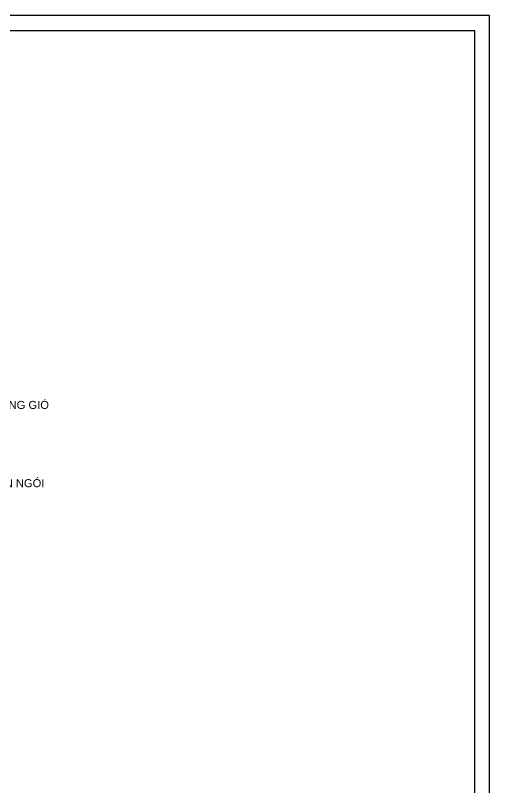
# Model space of a CAD drawing. Header units: millimetres. Extents: x -257631 to 60726, y -119421 to -4977.
# Drawn here: x 48874 to 60726, y -24266 to -4977 of the extents above; entities that cross this region are included whole.
import ezdxf

# ---------------------------------------------------------------- set-up
doc = ezdxf.new("R2010")
doc.units = ezdxf.units.MM
doc.header["$LTSCALE"] = 400
doc.header["$MEASUREMENT"] = 0
for name, color, linetype in [('HACTH', 8, 'Continuous'), ('KHUNG', 5, 'Continuous'), ('THAY', 7, 'Continuous')]:
    doc.layers.add(name, color=color, linetype=linetype)
doc.styles.add('VNI-AVO', font='vhelven.ttf', dxfattribs={"height": 220})

msp = doc.modelspace()

# ---------------------------------------------------------------- linework, layer by layer
at = {"layer": 'HACTH'}
msp.add_lwpolyline([(7964, -43125.1), (60725.9, -43125.1), (60725.9, -4977.1), (7964, -4977.1)], close=True, dxfattribs=at)
at = {"layer": 'KHUNG'}
msp.add_lwpolyline([(9340.9, -5356.7), (60346.3, -5356.7), (60346.3, -37762.6), (9340.9, -37762.6)], close=True, dxfattribs=at)
msp.add_lwpolyline([(9340.9, -5356.7), (60346.3, -5356.7), (60346.3, -37762.6)], dxfattribs=at)

# ---------------------------------------------------------------- texts
at = {"layer": 'THAY', "ltscale": 5, "char_height": 200, "attachment_point": 3, "style": 'VNI-AVO'}
for s, insert in [('CHÔÙP GOÅ THOÂNG GIOÙ', (49712, -14606.9)), ('MAÙI ÑOÅ BT DAÙN NGOÙI', (49598.8, -16562.2))]:
    msp.add_mtext(s, dxfattribs=dict(at, insert=insert))

doc.saveas('drawing.dxf')
